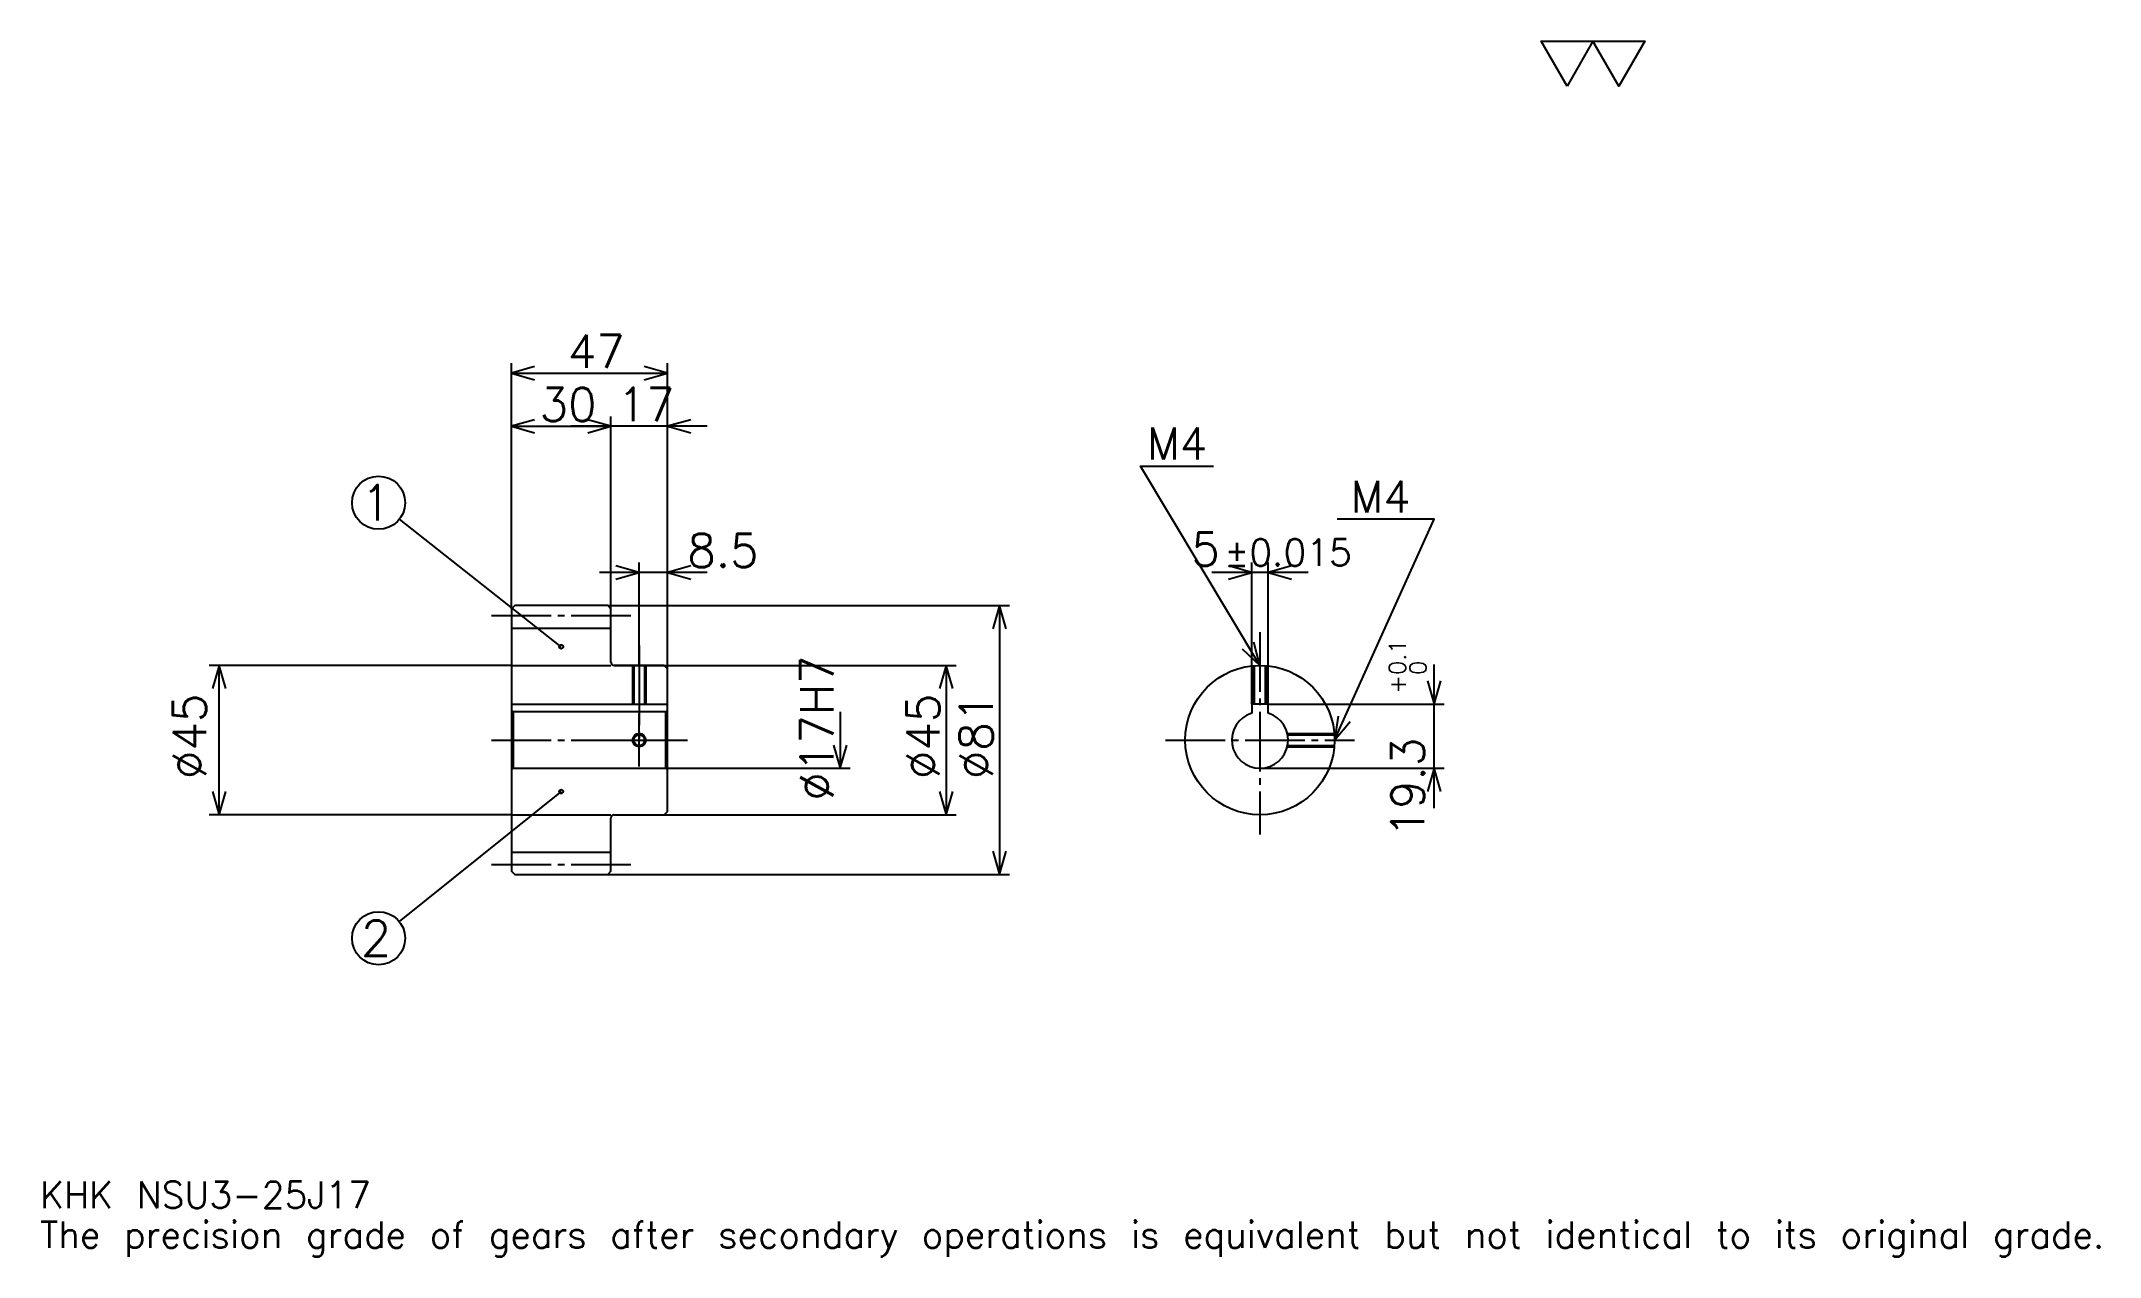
# Model space of a CAD drawing. Extents: x 20 to 641, y 7 to 374.
import ezdxf

# ---------------------------------------------------------------- set-up
doc = ezdxf.new("R2010")
doc.units = 0
doc.linetypes.add('DASHDOT', pattern=[24, 18, -2, 2, -2])
doc.layers.get('0').update_dxf_attribs({"linetype": 'CONTINUOUS'})
doc.layers.add('DASHDOT', color=6, linetype='DASHDOT')
doc.styles.add('KANJI', font='TXT', dxfattribs={"bigfont": 'BIGFONT'})

msp = doc.modelspace()

# ---------------------------------------------------------------- linework, layer by layer
at = {"color": 5}
for p, q in [((162, 203.5), (162, 276.5)), ((162, 273.5), (209, 273.5)), ((209, 203.5), (209, 276.5)), ((192, 203.5), (192, 260.5)), ((162, 257.5), (192, 257.5)), ((221, 257.5), (180, 257.5)), ((177, 191.125), (128.281616, 229.546082)), ((221, 213.5), (188.5, 213.5)), ((200.5, 203.5), (200.5, 216.5)), ((402, 213.5), (373, 213.5)), ((385, 173.800003), (385, 216.5)), ((390, 173.800003), (390, 216.5)), ((162, 202.5), (162, 203.5)), ((191, 203.5), (209, 203.5)), ((192, 202.5), (192, 203.5)), ((200.5, 185.5), (200.5, 203.5)), ((200.5, 185.5), (200.5, 203.5)), ((209, 203.5), (312, 203.5)), ((209, 184.5), (209, 203.5)), ((309, 203.5), (309, 122.5)), ((162, 185.5), (71, 185.5)), ((74, 140.5), (74, 185.5)), ((193, 185.5), (209, 185.5)), ((209, 185.5), (296, 185.5)), ((293, 185.5), (293, 140.5)), ((440, 142.5), (440, 185.800003)), ((390, 173.800003), (443, 173.800003)), ((261, 171.5), (261, 154.5)), ((209, 154.5), (264, 154.5)), ((387.5, 154.5), (443, 154.5)), ((177, 147.5), (128.23587, 108.311371)), ((162, 140.5), (71, 140.5)), ((193, 140.5), (209, 140.5)), ((209, 140.5), (296, 140.5)), ((191, 122.5), (209, 122.5)), ((209, 122.5), (312, 122.5))]:
    msp.add_line(p, q, dxfattribs=at)
at = {"color": 4}
for p, q in [((162, 196.75), (192, 196.75)), ((162, 185.5), (192, 185.5)), ((162, 173.800003), (209, 173.800003)), ((162.5, 171.5), (162.5, 154.5)), ((208.5, 171.5), (209, 172)), ((208.5, 154.5), (209, 154)), ((162, 140.5), (192, 140.5)), ((162, 129.25), (192, 129.25))]:
    msp.add_line(p, q, dxfattribs=at)
at = {"color": 7}
msp.add_lwpolyline([(480, 360), (472.200012, 373.519989), (503.399994, 373.519989), (495.600006, 360), (487.799988, 373.519989), (480, 360)], dxfattribs=at)
at = {"color": 5}
for points in [[(169, 275.5), (162, 273.5), (169, 271.5)], [(202, 271.5), (209, 273.5), (202, 275.5)], [(169, 259.5), (162, 257.5), (169, 255.5)], [(185, 255.5), (192, 257.5), (185, 259.5)], [(185, 255.5), (192, 257.5), (185, 259.5)], [(216, 259.5), (209, 257.5), (216, 255.5)], [(387.5, 185.5), (351.5, 245.5), (373.5, 245.5)], [(410, 163), (440, 229.5), (410.799988, 229.5)], [(193.5, 211.5), (200.5, 213.5), (193.5, 215.5)], [(216, 215.5), (209, 213.5), (216, 211.5)], [(378, 211.5), (385, 213.5), (378, 215.5)], [(397, 215.5), (390, 213.5), (397, 211.5)], [(311, 196.5), (309, 203.5), (307, 196.5)], [(382.183533, 190.473465), (387.5, 185.5), (385.613525, 192.531448)], [(76, 178.5), (74, 185.5), (72, 178.5)], [(295, 178.5), (293, 185.5), (291, 178.5)], [(438, 180.800003), (440, 173.800003), (442, 180.800003)], [(411.055481, 170.203186), (410, 163), (414.701599, 168.558319)], [(259, 161.5), (261, 154.5), (263, 161.5)], [(442, 147.5), (440, 154.5), (438, 147.5)], [(72, 147.5), (74, 140.5), (76, 147.5)], [(291, 147.5), (293, 140.5), (295, 147.5)], [(307, 129.5), (309, 122.5), (311, 129.5)]]:
    msp.add_lwpolyline(points, dxfattribs=at)
at = {"color": 4}
for points in [[(192, 186.5), (192, 202.5), (191, 203.5), (163, 203.5), (162, 202.5), (162, 154)], [(193, 140.5), (208, 140.5), (209, 141.5), (209, 184.5), (208, 185.5), (193, 185.5)], [(198.5, 185.5), (198.5, 173.800003)], [(198.880005, 185.5), (198.880005, 173.800003)], [(202.119995, 185.5), (202.119995, 173.800003)], [(202.5, 185.5), (202.5, 173.800003)], [(385.5, 173.800003), (385.5, 185.410934)], [(385.880005, 173.800003), (385.880005, 185.441605)], [(389.119995, 173.800003), (389.119995, 185.441605)], [(389.5, 173.800003), (389.5, 185.410934)], [(390, 171.124039), (390, 173.800003), (385, 173.800003), (385, 171.124039)], [(162, 154), (162.5, 154.5), (208.5, 154.5), (208.5, 171.5), (162.5, 171.5), (162, 172)], [(395.761353, 165), (409.91095, 165)], [(395.844177, 164.619995), (409.941589, 164.619995)], [(395.844177, 161.380005), (409.941589, 161.380005)], [(395.761353, 161), (409.91095, 161)], [(162, 154), (162, 123.5), (163, 122.5), (191, 122.5), (192, 123.5), (192, 139.5)]]:
    msp.add_lwpolyline(points, dxfattribs=at)
at = {"color": 5}
for centre, radius in [((122, 234.5), 8), ((177, 191.125), 0.6), ((177, 147.5), 0.6), ((122, 103.300003), 8)]:
    msp.add_circle(centre, radius, dxfattribs=at)
at = {"color": 4}
for centre, radius in [((387.5, 163), 22.5), ((200.5, 163), 1.62)]:
    msp.add_circle(centre, radius, dxfattribs=at)
at = {"color": 7}
msp.add_circle((200.5, 163), 2, dxfattribs=at)
at = {"color": 4}
for centre, radius, start, end in [((193, 186.5), 1, 180, 270), ((387.5, 163), 8.5, 107.104634835, 72.895365165), ((193, 139.5), 1, 90, 180)]:
    msp.add_arc(centre, radius, start, end, dxfattribs=at)
at = {"layer": 'DASHDOT', "color": 7}
for p, q in [((156, 200.5), (198, 200.5)), ((387.5, 195.5), (387.5, 134.5)), ((200.5, 185.5), (200.5, 163)), ((156, 163), (215, 163)), ((359, 163), (416, 163)), ((156, 125.5), (198, 125.5))]:
    msp.add_line(p, q, dxfattribs=at)
for points in [[(200.5, 191.5), (200.5, 167.800003)], [(200.5, 155), (200.5, 171)], [(192.5, 163), (208.5, 163)]]:
    msp.add_lwpolyline(points, dxfattribs=at)

# ---------------------------------------------------------------- texts
at = {"color": 7, "style": 'KANJI'}
for s, height, p in [('47', 10, (179, 275.100006)), ('30', 10, (170.5, 259.100006)), ('17', 10, (194, 259.100006)), ('M4', 9.6, (353.5, 247.5)), ('1', 10.666667, (116.666672, 229.166656)), ('M4', 9.6, (414.799988, 231.5)), ('8.5', 10, (215, 215.100006)), ('5', 10, (366.858032, 215.5)), ('%%p0.015', 8, (376.756775, 215.5)), ('2', 10.666667, (116.666672, 97.966667)), ('KHK NSU3-25J17', 8, (20, 22)), ('The precision grade of gears after secondary operations is equivalent but not identical to its original grade.', 8, (20, 10))]:
    msp.add_text(s, height=height, dxfattribs=at).set_placement(p)
for s, height, p in [('%%c17H7', 10, (259, 144.75)), ('0.1', 5, (431.399994, 182.590378)), ('0', 5, (437.600006, 182.590378)), ('+', 5, (431.399994, 176.990372)), ('%%c45', 10, (70, 151.25)), ('%%c45', 10, (291, 151.25)), ('%%c81', 10, (307, 151.25)), ('19.3', 10, (437, 133.706421))]:
    msp.add_text(s, height=height, rotation=90, dxfattribs=at).set_placement(p)

doc.saveas('drawing.dxf')
